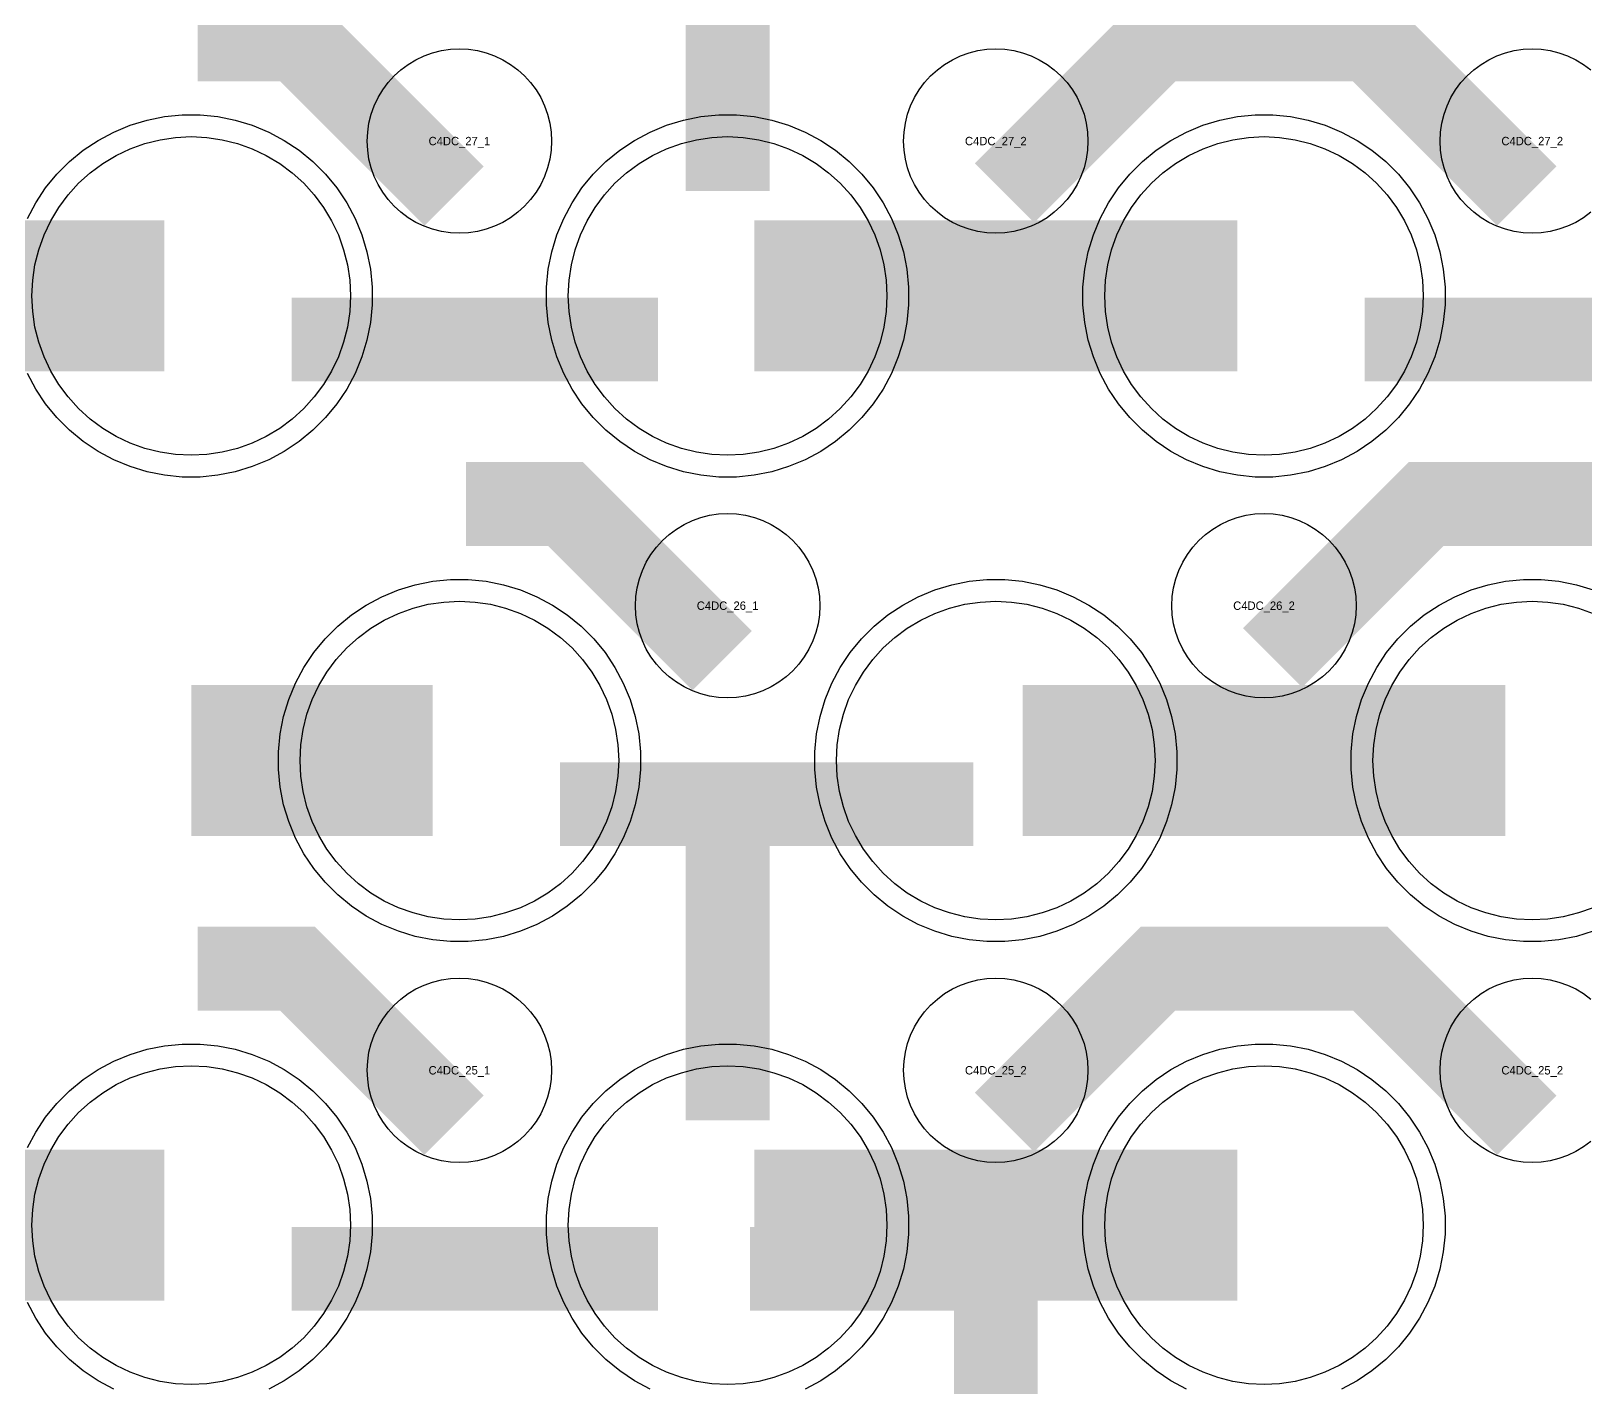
# Model space of a CAD drawing. Extents: x -11880 to 11880, y -14992 to 14992.
# Drawn here: x -11647.8 to -11184, y -11424 to -11019.4 of the extents above; entities that cross this region are included whole.
import ezdxf
from ezdxf.enums import TextEntityAlignment as Align

# ---------------------------------------------------------------- set-up
doc = ezdxf.new("R2010")
doc.units = 0
doc.header["$MEASUREMENT"] = 0
for name, color, linetype in [('GDS_775_DT_237', 138, 'CONTINUOUS'), ('RDL1_FS', 34, 'CONTINUOUS'), ('RDL_BS', 160, 'CONTINUOUS')]:
    doc.layers.add(name, color=color, linetype=linetype)

msp = doc.modelspace()

# ---------------------------------------------------------------- linework, layer by layer
at = {"layer": 'RDL1_FS'}
for points in [[(-11600, -11145.844), (-11604.657, -11145.615), (-11609.268, -11144.931), (-11613.791, -11143.799), (-11618.181, -11142.227), (-11622.395, -11140.235), (-11626.395, -11137.837), (-11630.14, -11135.059), (-11633.594, -11131.929), (-11636.724, -11128.475), (-11639.502, -11124.73), (-11641.9, -11120.73), (-11643.892, -11116.516), (-11645.464, -11112.126), (-11646.596, -11107.603), (-11647.28, -11102.992), (-11647.509, -11098.335), (-11647.28, -11093.678), (-11646.596, -11089.067), (-11645.464, -11084.544), (-11643.892, -11080.154), (-11641.9, -11075.94), (-11639.502, -11071.94), (-11636.724, -11068.195), (-11633.594, -11064.741), (-11630.14, -11061.611), (-11626.395, -11058.833), (-11622.395, -11056.435), (-11618.181, -11054.443), (-11613.791, -11052.871), (-11609.268, -11051.739), (-11604.657, -11051.055), (-11600, -11050.826), (-11595.343, -11051.055), (-11590.732, -11051.739), (-11586.209, -11052.871), (-11581.819, -11054.443), (-11577.605, -11056.435), (-11573.605, -11058.833), (-11569.86, -11061.611), (-11566.406, -11064.741), (-11563.276, -11068.195), (-11560.498, -11071.94), (-11558.1, -11075.94), (-11556.108, -11080.154), (-11554.536, -11084.544), (-11553.404, -11089.067), (-11552.72, -11093.678), (-11552.491, -11098.335), (-11552.72, -11102.992), (-11553.404, -11107.603), (-11554.536, -11112.126), (-11556.108, -11116.516), (-11558.1, -11120.73), (-11560.498, -11124.73), (-11563.276, -11128.475), (-11566.406, -11131.929), (-11569.86, -11135.059), (-11573.605, -11137.837), (-11577.605, -11140.235), (-11581.819, -11142.227), (-11586.209, -11143.799), (-11590.732, -11144.931), (-11595.343, -11145.615)], [(-11440, -11145.844), (-11444.657, -11145.615), (-11449.268, -11144.931), (-11453.791, -11143.799), (-11458.181, -11142.227), (-11462.395, -11140.235), (-11466.395, -11137.837), (-11470.14, -11135.059), (-11473.594, -11131.929), (-11476.724, -11128.475), (-11479.502, -11124.73), (-11481.9, -11120.73), (-11483.892, -11116.516), (-11485.464, -11112.126), (-11486.596, -11107.603), (-11487.28, -11102.992), (-11487.509, -11098.335), (-11487.28, -11093.678), (-11486.596, -11089.067), (-11485.464, -11084.544), (-11483.892, -11080.154), (-11481.9, -11075.94), (-11479.502, -11071.94), (-11476.724, -11068.195), (-11473.594, -11064.741), (-11470.14, -11061.611), (-11466.395, -11058.833), (-11462.395, -11056.435), (-11458.181, -11054.443), (-11453.791, -11052.871), (-11449.268, -11051.739), (-11444.657, -11051.055), (-11440, -11050.826), (-11435.343, -11051.055), (-11430.732, -11051.739), (-11426.209, -11052.871), (-11421.819, -11054.443), (-11417.605, -11056.435), (-11413.605, -11058.833), (-11409.86, -11061.611), (-11406.406, -11064.741), (-11403.276, -11068.195), (-11400.498, -11071.94), (-11398.1, -11075.94), (-11396.108, -11080.154), (-11394.536, -11084.544), (-11393.404, -11089.067), (-11392.72, -11093.678), (-11392.491, -11098.335), (-11392.72, -11102.992), (-11393.404, -11107.603), (-11394.536, -11112.126), (-11396.108, -11116.516), (-11398.1, -11120.73), (-11400.498, -11124.73), (-11403.276, -11128.475), (-11406.406, -11131.929), (-11409.86, -11135.059), (-11413.605, -11137.837), (-11417.605, -11140.235), (-11421.819, -11142.227), (-11426.209, -11143.799), (-11430.732, -11144.931), (-11435.343, -11145.615)], [(-11280, -11145.844), (-11284.657, -11145.615), (-11289.268, -11144.931), (-11293.791, -11143.799), (-11298.181, -11142.227), (-11302.395, -11140.235), (-11306.395, -11137.837), (-11310.14, -11135.059), (-11313.594, -11131.929), (-11316.724, -11128.475), (-11319.502, -11124.73), (-11321.9, -11120.73), (-11323.892, -11116.516), (-11325.464, -11112.126), (-11326.596, -11107.603), (-11327.28, -11102.992), (-11327.509, -11098.335), (-11327.28, -11093.678), (-11326.596, -11089.067), (-11325.464, -11084.544), (-11323.892, -11080.154), (-11321.9, -11075.94), (-11319.502, -11071.94), (-11316.724, -11068.195), (-11313.594, -11064.741), (-11310.14, -11061.611), (-11306.395, -11058.833), (-11302.395, -11056.435), (-11298.181, -11054.443), (-11293.791, -11052.871), (-11289.268, -11051.739), (-11284.657, -11051.055), (-11280, -11050.826), (-11275.343, -11051.055), (-11270.732, -11051.739), (-11266.209, -11052.871), (-11261.819, -11054.443), (-11257.605, -11056.435), (-11253.605, -11058.833), (-11249.86, -11061.611), (-11246.406, -11064.741), (-11243.276, -11068.195), (-11240.498, -11071.94), (-11238.1, -11075.94), (-11236.108, -11080.154), (-11234.536, -11084.544), (-11233.404, -11089.067), (-11232.72, -11093.678), (-11232.491, -11098.335), (-11232.72, -11102.992), (-11233.404, -11107.603), (-11234.536, -11112.126), (-11236.108, -11116.516), (-11238.1, -11120.73), (-11240.498, -11124.73), (-11243.276, -11128.475), (-11246.406, -11131.929), (-11249.86, -11135.059), (-11253.605, -11137.837), (-11257.605, -11140.235), (-11261.819, -11142.227), (-11266.209, -11143.799), (-11270.732, -11144.931), (-11275.343, -11145.615)], [(-11520, -11284.409), (-11524.657, -11284.18), (-11529.268, -11283.496), (-11533.791, -11282.364), (-11538.181, -11280.792), (-11542.395, -11278.8), (-11546.395, -11276.402), (-11550.14, -11273.624), (-11553.594, -11270.494), (-11556.724, -11267.04), (-11559.502, -11263.295), (-11561.9, -11259.295), (-11563.892, -11255.081), (-11565.464, -11250.691), (-11566.596, -11246.168), (-11567.28, -11241.557), (-11567.509, -11236.9), (-11567.28, -11232.243), (-11566.596, -11227.632), (-11565.464, -11223.109), (-11563.892, -11218.719), (-11561.9, -11214.505), (-11559.502, -11210.505), (-11556.724, -11206.76), (-11553.594, -11203.306), (-11550.14, -11200.176), (-11546.395, -11197.398), (-11542.395, -11195), (-11538.181, -11193.008), (-11533.791, -11191.436), (-11529.268, -11190.304), (-11524.657, -11189.62), (-11520, -11189.391), (-11515.343, -11189.62), (-11510.732, -11190.304), (-11506.209, -11191.436), (-11501.819, -11193.008), (-11497.605, -11195), (-11493.605, -11197.398), (-11489.86, -11200.176), (-11486.406, -11203.306), (-11483.276, -11206.76), (-11480.498, -11210.505), (-11478.1, -11214.505), (-11476.108, -11218.719), (-11474.536, -11223.109), (-11473.404, -11227.632), (-11472.72, -11232.243), (-11472.491, -11236.9), (-11472.72, -11241.557), (-11473.404, -11246.168), (-11474.536, -11250.691), (-11476.108, -11255.081), (-11478.1, -11259.295), (-11480.498, -11263.295), (-11483.276, -11267.04), (-11486.406, -11270.494), (-11489.86, -11273.624), (-11493.605, -11276.402), (-11497.605, -11278.8), (-11501.819, -11280.792), (-11506.209, -11282.364), (-11510.732, -11283.496), (-11515.343, -11284.18)], [(-11360, -11284.409), (-11364.657, -11284.18), (-11369.268, -11283.496), (-11373.791, -11282.364), (-11378.181, -11280.792), (-11382.395, -11278.8), (-11386.395, -11276.402), (-11390.14, -11273.624), (-11393.594, -11270.494), (-11396.724, -11267.04), (-11399.502, -11263.295), (-11401.9, -11259.295), (-11403.892, -11255.081), (-11405.464, -11250.691), (-11406.596, -11246.168), (-11407.28, -11241.557), (-11407.509, -11236.9), (-11407.28, -11232.243), (-11406.596, -11227.632), (-11405.464, -11223.109), (-11403.892, -11218.719), (-11401.9, -11214.505), (-11399.502, -11210.505), (-11396.724, -11206.76), (-11393.594, -11203.306), (-11390.14, -11200.176), (-11386.395, -11197.398), (-11382.395, -11195), (-11378.181, -11193.008), (-11373.791, -11191.436), (-11369.268, -11190.304), (-11364.657, -11189.62), (-11360, -11189.391), (-11355.343, -11189.62), (-11350.732, -11190.304), (-11346.209, -11191.436), (-11341.819, -11193.008), (-11337.605, -11195), (-11333.605, -11197.398), (-11329.86, -11200.176), (-11326.406, -11203.306), (-11323.276, -11206.76), (-11320.498, -11210.505), (-11318.1, -11214.505), (-11316.108, -11218.719), (-11314.536, -11223.109), (-11313.404, -11227.632), (-11312.72, -11232.243), (-11312.491, -11236.9), (-11312.72, -11241.557), (-11313.404, -11246.168), (-11314.536, -11250.691), (-11316.108, -11255.081), (-11318.1, -11259.295), (-11320.498, -11263.295), (-11323.276, -11267.04), (-11326.406, -11270.494), (-11329.86, -11273.624), (-11333.605, -11276.402), (-11337.605, -11278.8), (-11341.819, -11280.792), (-11346.209, -11282.364), (-11350.732, -11283.496), (-11355.343, -11284.18)], [(-11600, -11422.969), (-11604.657, -11422.74), (-11609.268, -11422.056), (-11613.791, -11420.924), (-11618.181, -11419.352), (-11622.395, -11417.36), (-11626.395, -11414.962), (-11630.14, -11412.184), (-11633.594, -11409.054), (-11636.724, -11405.6), (-11639.502, -11401.855), (-11641.9, -11397.855), (-11643.892, -11393.641), (-11645.464, -11389.251), (-11646.596, -11384.728), (-11647.28, -11380.117), (-11647.509, -11375.46), (-11647.28, -11370.803), (-11646.596, -11366.192), (-11645.464, -11361.669), (-11643.892, -11357.279), (-11641.9, -11353.065), (-11639.502, -11349.065), (-11636.724, -11345.32), (-11633.594, -11341.866), (-11630.14, -11338.736), (-11626.395, -11335.958), (-11622.395, -11333.56), (-11618.181, -11331.568), (-11613.791, -11329.996), (-11609.268, -11328.864), (-11604.657, -11328.18), (-11600, -11327.951), (-11595.343, -11328.18), (-11590.732, -11328.864), (-11586.209, -11329.996), (-11581.819, -11331.568), (-11577.605, -11333.56), (-11573.605, -11335.958), (-11569.86, -11338.736), (-11566.406, -11341.866), (-11563.276, -11345.32), (-11560.498, -11349.065), (-11558.1, -11353.065), (-11556.108, -11357.279), (-11554.536, -11361.669), (-11553.404, -11366.192), (-11552.72, -11370.803), (-11552.491, -11375.46), (-11552.72, -11380.117), (-11553.404, -11384.728), (-11554.536, -11389.251), (-11556.108, -11393.641), (-11558.1, -11397.855), (-11560.498, -11401.855), (-11563.276, -11405.6), (-11566.406, -11409.054), (-11569.86, -11412.184), (-11573.605, -11414.962), (-11577.605, -11417.36), (-11581.819, -11419.352), (-11586.209, -11420.924), (-11590.732, -11422.056), (-11595.343, -11422.74)], [(-11440, -11422.969), (-11444.657, -11422.74), (-11449.268, -11422.056), (-11453.791, -11420.924), (-11458.181, -11419.352), (-11462.395, -11417.36), (-11466.395, -11414.962), (-11470.14, -11412.184), (-11473.594, -11409.054), (-11476.724, -11405.6), (-11479.502, -11401.855), (-11481.9, -11397.855), (-11483.892, -11393.641), (-11485.464, -11389.251), (-11486.596, -11384.728), (-11487.28, -11380.117), (-11487.509, -11375.46), (-11487.28, -11370.803), (-11486.596, -11366.192), (-11485.464, -11361.669), (-11483.892, -11357.279), (-11481.9, -11353.065), (-11479.502, -11349.065), (-11476.724, -11345.32), (-11473.594, -11341.866), (-11470.14, -11338.736), (-11466.395, -11335.958), (-11462.395, -11333.56), (-11458.181, -11331.568), (-11453.791, -11329.996), (-11449.268, -11328.864), (-11444.657, -11328.18), (-11440, -11327.951), (-11435.343, -11328.18), (-11430.732, -11328.864), (-11426.209, -11329.996), (-11421.819, -11331.568), (-11417.605, -11333.56), (-11413.605, -11335.958), (-11409.86, -11338.736), (-11406.406, -11341.866), (-11403.276, -11345.32), (-11400.498, -11349.065), (-11398.1, -11353.065), (-11396.108, -11357.279), (-11394.536, -11361.669), (-11393.404, -11366.192), (-11392.72, -11370.803), (-11392.491, -11375.46), (-11392.72, -11380.117), (-11393.404, -11384.728), (-11394.536, -11389.251), (-11396.108, -11393.641), (-11398.1, -11397.855), (-11400.498, -11401.855), (-11403.276, -11405.6), (-11406.406, -11409.054), (-11409.86, -11412.184), (-11413.605, -11414.962), (-11417.605, -11417.36), (-11421.819, -11419.352), (-11426.209, -11420.924), (-11430.732, -11422.056), (-11435.343, -11422.74)], [(-11280, -11422.969), (-11284.657, -11422.74), (-11289.268, -11422.056), (-11293.791, -11420.924), (-11298.181, -11419.352), (-11302.395, -11417.36), (-11306.395, -11414.962), (-11310.14, -11412.184), (-11313.594, -11409.054), (-11316.724, -11405.6), (-11319.502, -11401.855), (-11321.9, -11397.855), (-11323.892, -11393.641), (-11325.464, -11389.251), (-11326.596, -11384.728), (-11327.28, -11380.117), (-11327.509, -11375.46), (-11327.28, -11370.803), (-11326.596, -11366.192), (-11325.464, -11361.669), (-11323.892, -11357.279), (-11321.9, -11353.065), (-11319.502, -11349.065), (-11316.724, -11345.32), (-11313.594, -11341.866), (-11310.14, -11338.736), (-11306.395, -11335.958), (-11302.395, -11333.56), (-11298.181, -11331.568), (-11293.791, -11329.996), (-11289.268, -11328.864), (-11284.657, -11328.18), (-11280, -11327.951), (-11275.343, -11328.18), (-11270.732, -11328.864), (-11266.209, -11329.996), (-11261.819, -11331.568), (-11257.605, -11333.56), (-11253.605, -11335.958), (-11249.86, -11338.736), (-11246.406, -11341.866), (-11243.276, -11345.32), (-11240.498, -11349.065), (-11238.1, -11353.065), (-11236.108, -11357.279), (-11234.536, -11361.669), (-11233.404, -11366.192), (-11232.72, -11370.803), (-11232.491, -11375.46), (-11232.72, -11380.117), (-11233.404, -11384.728), (-11234.536, -11389.251), (-11236.108, -11393.641), (-11238.1, -11397.855), (-11240.498, -11401.855), (-11243.276, -11405.6), (-11246.406, -11409.054), (-11249.86, -11412.184), (-11253.605, -11414.962), (-11257.605, -11417.36), (-11261.819, -11419.352), (-11266.209, -11420.924), (-11270.732, -11422.056), (-11275.343, -11422.74)]]:
    msp.add_lwpolyline(points, close=True, dxfattribs=at)
for points in [[(-11679.998, -11098.335, 45, 45, 0), (-11607.998, -11098.335, 45, 45, 0)], [(-11431.998, -11098.335, 45, 45, 0), (-11359.998, -11098.335, 45, 45, 0)], [(-11359.998, -11098.335, 45, 45, 0), (-11287.998, -11098.335, 45, 45, 0)], [(-11599.998, -11236.9, 45, 45, 0), (-11527.998, -11236.9, 45, 45, 0)], [(-11351.998, -11236.9, 45, 45, 0), (-11279.998, -11236.9, 45, 45, 0)], [(-11279.998, -11236.9, 45, 45, 0), (-11207.998, -11236.9, 45, 45, 0)], [(-11679.998, -11375.46, 45, 45, 0), (-11607.998, -11375.46, 45, 45, 0)], [(-11431.998, -11375.46, 45, 45, 0), (-11359.998, -11375.46, 45, 45, 0)], [(-11359.998, -11375.46, 45, 45, 0), (-11287.998, -11375.46, 45, 45, 0)]]:
    msp.add_lwpolyline(points, format="xyseb", dxfattribs=at)
msp.add_lwpolyline([(-11181.819, -11280.792), (-11186.209, -11282.364), (-11190.732, -11283.496), (-11195.343, -11284.18), (-11200, -11284.409), (-11204.657, -11284.18), (-11209.268, -11283.496), (-11213.791, -11282.364), (-11218.181, -11280.792), (-11222.395, -11278.8), (-11226.395, -11276.402), (-11230.14, -11273.624), (-11233.594, -11270.494), (-11236.724, -11267.04), (-11239.502, -11263.295), (-11241.9, -11259.295), (-11243.892, -11255.081), (-11245.464, -11250.691), (-11246.596, -11246.168), (-11247.28, -11241.557), (-11247.509, -11236.9), (-11247.28, -11232.243), (-11246.596, -11227.632), (-11245.464, -11223.109), (-11243.892, -11218.719), (-11241.9, -11214.505), (-11239.502, -11210.505), (-11236.724, -11206.76), (-11233.594, -11203.306), (-11230.14, -11200.176), (-11226.395, -11197.398), (-11222.395, -11195), (-11218.181, -11193.008), (-11213.791, -11191.436), (-11209.268, -11190.304), (-11204.657, -11189.62), (-11200, -11189.391), (-11195.343, -11189.62), (-11190.732, -11190.304), (-11186.209, -11191.436), (-11181.819, -11193.008)], dxfattribs=at)
at = {"layer": 'RDL_BS'}
for points in [[(-11440, -11067.065, 25, 25, 0), (-11440, -10960.288, 25, 25, 0)], [(-11440, -11067.065, 25, 25, 0), (-11440, -10960.288, 25, 25, 0)], [(-11521.599, -11068.548, 25, 25, 0), (-11568.313, -11021.834, 25, 25, 0), (-11598.071, -11021.834, 25, 25, 0)], [(-11357.438, -11067.649, 25, 25, 0), (-11311.623, -11021.834, 25, 25, 0), (-11278.07, -11021.834, 25, 25, 0)], [(-11201.599, -11068.548, 25, 25, 0), (-11248.313, -11021.834, 25, 25, 0), (-11278.071, -11021.834, 25, 25, 0)], [(-11569.984, -11111.348, 25, 25, 0), (-11460.719, -11111.348, 25, 25, 0)], [(-11249.984, -11111.348, 25, 25, 0), (-11140.719, -11111.348, 25, 25, 0)], [(-11441.599, -11207.113, 25, 25, 0), (-11488.313, -11160.399, 25, 25, 0), (-11518.071, -11160.399, 25, 25, 0)], [(-11277.438, -11206.214, 25, 25, 0), (-11231.623, -11160.399, 25, 25, 0), (-11198.07, -11160.399, 25, 25, 0)], [(-11121.599, -11207.113, 25, 25, 0), (-11168.313, -11160.399, 25, 25, 0), (-11198.071, -11160.399, 25, 25, 0)], [(-11440, -11344.19, 25, 25, 0), (-11440, -11237.413, 25, 25, 0)], [(-11440, -11344.19, 25, 25, 0), (-11440, -11237.413, 25, 25, 0)], [(-11489.984, -11249.913, 25, 25, 0), (-11380.719, -11249.913, 25, 25, 0)], [(-11452.5, -11249.913, 25, 25, 0), (-11387.833, -11249.913, 25, 25, 0)], [(-11452.5, -11249.913, 25, 25, 0), (-11366.667, -11249.913, 25, 25, 0)], [(-11521.599, -11345.673, 25, 25, 0), (-11568.313, -11298.959, 25, 25, 0), (-11598.071, -11298.959, 25, 25, 0)], [(-11357.438, -11344.774, 25, 25, 0), (-11311.623, -11298.959, 25, 25, 0), (-11278.07, -11298.959, 25, 25, 0)], [(-11201.599, -11345.673, 25, 25, 0), (-11248.313, -11298.959, 25, 25, 0), (-11278.071, -11298.959, 25, 25, 0)], [(-11360, -11482.755, 25, 25, 0), (-11360, -11375.978, 25, 25, 0)], [(-11360, -11482.755, 25, 25, 0), (-11360, -11375.978, 25, 25, 0)], [(-11569.984, -11388.473, 25, 25, 0), (-11460.719, -11388.473, 25, 25, 0)], [(-11347.5, -11388.478, 25, 25, 0), (-11433.333, -11388.478, 25, 25, 0)], [(-11347.5, -11388.478, 25, 25, 0), (-11412.167, -11388.478, 25, 25, 0)]]:
    msp.add_lwpolyline(points, format="xyseb", dxfattribs=at)
for points in [[(-11520, -11079.641), (-11522.693, -11079.509), (-11525.365, -11079.113), (-11527.984, -11078.456), (-11530.519, -11077.549), (-11532.956, -11076.397), (-11535.28, -11075.004), (-11537.443, -11073.401), (-11539.442, -11071.589), (-11541.254, -11069.59), (-11542.857, -11067.427), (-11544.25, -11065.103), (-11545.402, -11062.666), (-11546.309, -11060.131), (-11546.966, -11057.512), (-11547.362, -11054.84), (-11547.494, -11052.147), (-11547.362, -11049.454), (-11546.966, -11046.782), (-11546.309, -11044.163), (-11545.402, -11041.628), (-11544.25, -11039.191), (-11542.857, -11036.867), (-11541.254, -11034.704), (-11539.442, -11032.705), (-11537.443, -11030.893), (-11535.28, -11029.29), (-11532.956, -11027.897), (-11530.519, -11026.745), (-11527.984, -11025.838), (-11525.365, -11025.181), (-11522.693, -11024.785), (-11520, -11024.653), (-11517.307, -11024.785), (-11514.635, -11025.181), (-11512.016, -11025.838), (-11509.481, -11026.745), (-11507.044, -11027.897), (-11504.72, -11029.29), (-11502.557, -11030.893), (-11500.558, -11032.705), (-11498.746, -11034.704), (-11497.143, -11036.867), (-11495.75, -11039.191), (-11494.598, -11041.628), (-11493.691, -11044.163), (-11493.034, -11046.782), (-11492.638, -11049.454), (-11492.506, -11052.147), (-11492.638, -11054.84), (-11493.034, -11057.512), (-11493.691, -11060.131), (-11494.598, -11062.666), (-11495.75, -11065.103), (-11497.143, -11067.427), (-11498.746, -11069.59), (-11500.558, -11071.589), (-11502.557, -11073.401), (-11504.72, -11075.004), (-11507.044, -11076.397), (-11509.481, -11077.549), (-11512.016, -11078.456), (-11514.635, -11079.113), (-11517.307, -11079.509)], [(-11360, -11079.641), (-11362.693, -11079.509), (-11365.365, -11079.113), (-11367.984, -11078.456), (-11370.519, -11077.549), (-11372.956, -11076.397), (-11375.28, -11075.004), (-11377.443, -11073.401), (-11379.442, -11071.589), (-11381.254, -11069.59), (-11382.857, -11067.427), (-11384.25, -11065.103), (-11385.402, -11062.666), (-11386.309, -11060.131), (-11386.966, -11057.512), (-11387.362, -11054.84), (-11387.494, -11052.147), (-11387.362, -11049.454), (-11386.966, -11046.782), (-11386.309, -11044.163), (-11385.402, -11041.628), (-11384.25, -11039.191), (-11382.857, -11036.867), (-11381.254, -11034.704), (-11379.442, -11032.705), (-11377.443, -11030.893), (-11375.28, -11029.29), (-11372.956, -11027.897), (-11370.519, -11026.745), (-11367.984, -11025.838), (-11365.365, -11025.181), (-11362.693, -11024.785), (-11360, -11024.653), (-11357.307, -11024.785), (-11354.635, -11025.181), (-11352.016, -11025.838), (-11349.481, -11026.745), (-11347.044, -11027.897), (-11344.72, -11029.29), (-11342.557, -11030.893), (-11340.558, -11032.705), (-11338.746, -11034.704), (-11337.143, -11036.867), (-11335.75, -11039.191), (-11334.598, -11041.628), (-11333.691, -11044.163), (-11333.034, -11046.782), (-11332.638, -11049.454), (-11332.506, -11052.147), (-11332.638, -11054.84), (-11333.034, -11057.512), (-11333.691, -11060.131), (-11334.598, -11062.666), (-11335.75, -11065.103), (-11337.143, -11067.427), (-11338.746, -11069.59), (-11340.558, -11071.589), (-11342.557, -11073.401), (-11344.72, -11075.004), (-11347.044, -11076.397), (-11349.481, -11077.549), (-11352.016, -11078.456), (-11354.635, -11079.113), (-11357.307, -11079.509)], [(-11442.644, -11152.335), (-11447.938, -11151.818), (-11453.165, -11150.772), (-11458.205, -11149.241), (-11463.115, -11147.21), (-11467.777, -11144.718), (-11472.191, -11141.771), (-11476.292, -11138.409), (-11480.074, -11134.627), (-11483.436, -11130.526), (-11486.383, -11126.112), (-11488.875, -11121.45), (-11490.906, -11116.54), (-11492.437, -11111.5), (-11493.483, -11106.273), (-11494, -11100.979), (-11494, -11095.691), (-11493.483, -11090.397), (-11492.437, -11085.17), (-11490.906, -11080.13), (-11488.875, -11075.22), (-11486.383, -11070.558), (-11483.436, -11066.144), (-11480.074, -11062.043), (-11476.292, -11058.261), (-11472.191, -11054.899), (-11467.777, -11051.952), (-11463.115, -11049.46), (-11458.205, -11047.429), (-11453.165, -11045.898), (-11447.938, -11044.852), (-11442.644, -11044.335), (-11437.356, -11044.335), (-11432.062, -11044.852), (-11426.835, -11045.898), (-11421.795, -11047.429), (-11416.885, -11049.46), (-11412.223, -11051.952), (-11407.809, -11054.899), (-11403.708, -11058.261), (-11399.926, -11062.043), (-11396.564, -11066.144), (-11393.617, -11070.558), (-11391.125, -11075.22), (-11389.094, -11080.13), (-11387.563, -11085.17), (-11386.517, -11090.397), (-11386, -11095.691), (-11386, -11100.979), (-11386.517, -11106.273), (-11387.563, -11111.5), (-11389.094, -11116.54), (-11391.125, -11121.45), (-11393.617, -11126.112), (-11396.564, -11130.526), (-11399.926, -11134.627), (-11403.708, -11138.409), (-11407.809, -11141.771), (-11412.223, -11144.718), (-11416.885, -11147.21), (-11421.795, -11149.241), (-11426.835, -11150.772), (-11432.062, -11151.818), (-11437.356, -11152.335)], [(-11282.644, -11152.335), (-11287.938, -11151.818), (-11293.165, -11150.772), (-11298.205, -11149.241), (-11303.115, -11147.21), (-11307.777, -11144.718), (-11312.191, -11141.771), (-11316.292, -11138.409), (-11320.074, -11134.627), (-11323.436, -11130.526), (-11326.383, -11126.112), (-11328.875, -11121.45), (-11330.906, -11116.54), (-11332.437, -11111.5), (-11333.483, -11106.273), (-11334, -11100.979), (-11334, -11095.691), (-11333.483, -11090.397), (-11332.437, -11085.17), (-11330.906, -11080.13), (-11328.875, -11075.22), (-11326.383, -11070.558), (-11323.436, -11066.144), (-11320.074, -11062.043), (-11316.292, -11058.261), (-11312.191, -11054.899), (-11307.777, -11051.952), (-11303.115, -11049.46), (-11298.205, -11047.429), (-11293.165, -11045.898), (-11287.938, -11044.852), (-11282.644, -11044.335), (-11277.356, -11044.335), (-11272.062, -11044.852), (-11266.835, -11045.898), (-11261.795, -11047.429), (-11256.885, -11049.46), (-11252.223, -11051.952), (-11247.809, -11054.899), (-11243.708, -11058.261), (-11239.926, -11062.043), (-11236.564, -11066.144), (-11233.617, -11070.558), (-11231.125, -11075.22), (-11229.094, -11080.13), (-11227.563, -11085.17), (-11226.517, -11090.397), (-11226, -11095.691), (-11226, -11100.979), (-11226.517, -11106.273), (-11227.563, -11111.5), (-11229.094, -11116.54), (-11231.125, -11121.45), (-11233.617, -11126.112), (-11236.564, -11130.526), (-11239.926, -11134.627), (-11243.708, -11138.409), (-11247.809, -11141.771), (-11252.223, -11144.718), (-11256.885, -11147.21), (-11261.795, -11149.241), (-11266.835, -11150.772), (-11272.062, -11151.818), (-11277.356, -11152.335)], [(-11440, -11218.206), (-11442.693, -11218.074), (-11445.365, -11217.678), (-11447.984, -11217.021), (-11450.519, -11216.114), (-11452.956, -11214.962), (-11455.28, -11213.569), (-11457.443, -11211.966), (-11459.442, -11210.154), (-11461.254, -11208.155), (-11462.857, -11205.992), (-11464.25, -11203.668), (-11465.402, -11201.231), (-11466.309, -11198.696), (-11466.966, -11196.077), (-11467.362, -11193.405), (-11467.494, -11190.712), (-11467.362, -11188.019), (-11466.966, -11185.347), (-11466.309, -11182.728), (-11465.402, -11180.193), (-11464.25, -11177.756), (-11462.857, -11175.432), (-11461.254, -11173.269), (-11459.442, -11171.27), (-11457.443, -11169.458), (-11455.28, -11167.855), (-11452.956, -11166.462), (-11450.519, -11165.31), (-11447.984, -11164.403), (-11445.365, -11163.746), (-11442.693, -11163.35), (-11440, -11163.218), (-11437.307, -11163.35), (-11434.635, -11163.746), (-11432.016, -11164.403), (-11429.481, -11165.31), (-11427.044, -11166.462), (-11424.72, -11167.855), (-11422.557, -11169.458), (-11420.558, -11171.27), (-11418.746, -11173.269), (-11417.143, -11175.432), (-11415.75, -11177.756), (-11414.598, -11180.193), (-11413.691, -11182.728), (-11413.034, -11185.347), (-11412.638, -11188.019), (-11412.506, -11190.712), (-11412.638, -11193.405), (-11413.034, -11196.077), (-11413.691, -11198.696), (-11414.598, -11201.231), (-11415.75, -11203.668), (-11417.143, -11205.992), (-11418.746, -11208.155), (-11420.558, -11210.154), (-11422.557, -11211.966), (-11424.72, -11213.569), (-11427.044, -11214.962), (-11429.481, -11216.114), (-11432.016, -11217.021), (-11434.635, -11217.678), (-11437.307, -11218.074)], [(-11280, -11218.206), (-11282.693, -11218.074), (-11285.365, -11217.678), (-11287.984, -11217.021), (-11290.519, -11216.114), (-11292.956, -11214.962), (-11295.28, -11213.569), (-11297.443, -11211.966), (-11299.442, -11210.154), (-11301.254, -11208.155), (-11302.857, -11205.992), (-11304.25, -11203.668), (-11305.402, -11201.231), (-11306.309, -11198.696), (-11306.966, -11196.077), (-11307.362, -11193.405), (-11307.494, -11190.712), (-11307.362, -11188.019), (-11306.966, -11185.347), (-11306.309, -11182.728), (-11305.402, -11180.193), (-11304.25, -11177.756), (-11302.857, -11175.432), (-11301.254, -11173.269), (-11299.442, -11171.27), (-11297.443, -11169.458), (-11295.28, -11167.855), (-11292.956, -11166.462), (-11290.519, -11165.31), (-11287.984, -11164.403), (-11285.365, -11163.746), (-11282.693, -11163.35), (-11280, -11163.218), (-11277.307, -11163.35), (-11274.635, -11163.746), (-11272.016, -11164.403), (-11269.481, -11165.31), (-11267.044, -11166.462), (-11264.72, -11167.855), (-11262.557, -11169.458), (-11260.558, -11171.27), (-11258.746, -11173.269), (-11257.143, -11175.432), (-11255.75, -11177.756), (-11254.598, -11180.193), (-11253.691, -11182.728), (-11253.034, -11185.347), (-11252.638, -11188.019), (-11252.506, -11190.712), (-11252.638, -11193.405), (-11253.034, -11196.077), (-11253.691, -11198.696), (-11254.598, -11201.231), (-11255.75, -11203.668), (-11257.143, -11205.992), (-11258.746, -11208.155), (-11260.558, -11210.154), (-11262.557, -11211.966), (-11264.72, -11213.569), (-11267.044, -11214.962), (-11269.481, -11216.114), (-11272.016, -11217.021), (-11274.635, -11217.678), (-11277.307, -11218.074)], [(-11522.644, -11290.9), (-11527.938, -11290.383), (-11533.165, -11289.337), (-11538.205, -11287.806), (-11543.115, -11285.775), (-11547.777, -11283.283), (-11552.191, -11280.336), (-11556.292, -11276.974), (-11560.074, -11273.192), (-11563.436, -11269.091), (-11566.383, -11264.677), (-11568.875, -11260.015), (-11570.906, -11255.105), (-11572.437, -11250.065), (-11573.483, -11244.838), (-11574, -11239.544), (-11574, -11234.256), (-11573.483, -11228.962), (-11572.437, -11223.735), (-11570.906, -11218.695), (-11568.875, -11213.785), (-11566.383, -11209.123), (-11563.436, -11204.709), (-11560.074, -11200.608), (-11556.292, -11196.826), (-11552.191, -11193.464), (-11547.777, -11190.517), (-11543.115, -11188.025), (-11538.205, -11185.994), (-11533.165, -11184.463), (-11527.938, -11183.417), (-11522.644, -11182.9), (-11517.356, -11182.9), (-11512.062, -11183.417), (-11506.835, -11184.463), (-11501.795, -11185.994), (-11496.885, -11188.025), (-11492.223, -11190.517), (-11487.809, -11193.464), (-11483.708, -11196.826), (-11479.926, -11200.608), (-11476.564, -11204.709), (-11473.617, -11209.123), (-11471.125, -11213.785), (-11469.094, -11218.695), (-11467.563, -11223.735), (-11466.517, -11228.962), (-11466, -11234.256), (-11466, -11239.544), (-11466.517, -11244.838), (-11467.563, -11250.065), (-11469.094, -11255.105), (-11471.125, -11260.015), (-11473.617, -11264.677), (-11476.564, -11269.091), (-11479.926, -11273.192), (-11483.708, -11276.974), (-11487.809, -11280.336), (-11492.223, -11283.283), (-11496.885, -11285.775), (-11501.795, -11287.806), (-11506.835, -11289.337), (-11512.062, -11290.383), (-11517.356, -11290.9)], [(-11362.644, -11290.9), (-11367.938, -11290.383), (-11373.165, -11289.337), (-11378.205, -11287.806), (-11383.115, -11285.775), (-11387.777, -11283.283), (-11392.191, -11280.336), (-11396.292, -11276.974), (-11400.074, -11273.192), (-11403.436, -11269.091), (-11406.383, -11264.677), (-11408.875, -11260.015), (-11410.906, -11255.105), (-11412.437, -11250.065), (-11413.483, -11244.838), (-11414, -11239.544), (-11414, -11234.256), (-11413.483, -11228.962), (-11412.437, -11223.735), (-11410.906, -11218.695), (-11408.875, -11213.785), (-11406.383, -11209.123), (-11403.436, -11204.709), (-11400.074, -11200.608), (-11396.292, -11196.826), (-11392.191, -11193.464), (-11387.777, -11190.517), (-11383.115, -11188.025), (-11378.205, -11185.994), (-11373.165, -11184.463), (-11367.938, -11183.417), (-11362.644, -11182.9), (-11357.356, -11182.9), (-11352.062, -11183.417), (-11346.835, -11184.463), (-11341.795, -11185.994), (-11336.885, -11188.025), (-11332.223, -11190.517), (-11327.809, -11193.464), (-11323.708, -11196.826), (-11319.926, -11200.608), (-11316.564, -11204.709), (-11313.617, -11209.123), (-11311.125, -11213.785), (-11309.094, -11218.695), (-11307.563, -11223.735), (-11306.517, -11228.962), (-11306, -11234.256), (-11306, -11239.544), (-11306.517, -11244.838), (-11307.563, -11250.065), (-11309.094, -11255.105), (-11311.125, -11260.015), (-11313.617, -11264.677), (-11316.564, -11269.091), (-11319.926, -11273.192), (-11323.708, -11276.974), (-11327.809, -11280.336), (-11332.223, -11283.283), (-11336.885, -11285.775), (-11341.795, -11287.806), (-11346.835, -11289.337), (-11352.062, -11290.383), (-11357.356, -11290.9)], [(-11520, -11356.766), (-11522.693, -11356.634), (-11525.365, -11356.238), (-11527.984, -11355.581), (-11530.519, -11354.674), (-11532.956, -11353.522), (-11535.28, -11352.129), (-11537.443, -11350.526), (-11539.442, -11348.714), (-11541.254, -11346.715), (-11542.857, -11344.552), (-11544.25, -11342.228), (-11545.402, -11339.791), (-11546.309, -11337.256), (-11546.966, -11334.637), (-11547.362, -11331.965), (-11547.494, -11329.272), (-11547.362, -11326.579), (-11546.966, -11323.907), (-11546.309, -11321.288), (-11545.402, -11318.753), (-11544.25, -11316.316), (-11542.857, -11313.992), (-11541.254, -11311.829), (-11539.442, -11309.83), (-11537.443, -11308.018), (-11535.28, -11306.415), (-11532.956, -11305.022), (-11530.519, -11303.87), (-11527.984, -11302.963), (-11525.365, -11302.306), (-11522.693, -11301.91), (-11520, -11301.778), (-11517.307, -11301.91), (-11514.635, -11302.306), (-11512.016, -11302.963), (-11509.481, -11303.87), (-11507.044, -11305.022), (-11504.72, -11306.415), (-11502.557, -11308.018), (-11500.558, -11309.83), (-11498.746, -11311.829), (-11497.143, -11313.992), (-11495.75, -11316.316), (-11494.598, -11318.753), (-11493.691, -11321.288), (-11493.034, -11323.907), (-11492.638, -11326.579), (-11492.506, -11329.272), (-11492.638, -11331.965), (-11493.034, -11334.637), (-11493.691, -11337.256), (-11494.598, -11339.791), (-11495.75, -11342.228), (-11497.143, -11344.552), (-11498.746, -11346.715), (-11500.558, -11348.714), (-11502.557, -11350.526), (-11504.72, -11352.129), (-11507.044, -11353.522), (-11509.481, -11354.674), (-11512.016, -11355.581), (-11514.635, -11356.238), (-11517.307, -11356.634)], [(-11360, -11356.766), (-11362.693, -11356.634), (-11365.365, -11356.238), (-11367.984, -11355.581), (-11370.519, -11354.674), (-11372.956, -11353.522), (-11375.28, -11352.129), (-11377.443, -11350.526), (-11379.442, -11348.714), (-11381.254, -11346.715), (-11382.857, -11344.552), (-11384.25, -11342.228), (-11385.402, -11339.791), (-11386.309, -11337.256), (-11386.966, -11334.637), (-11387.362, -11331.965), (-11387.494, -11329.272), (-11387.362, -11326.579), (-11386.966, -11323.907), (-11386.309, -11321.288), (-11385.402, -11318.753), (-11384.25, -11316.316), (-11382.857, -11313.992), (-11381.254, -11311.829), (-11379.442, -11309.83), (-11377.443, -11308.018), (-11375.28, -11306.415), (-11372.956, -11305.022), (-11370.519, -11303.87), (-11367.984, -11302.963), (-11365.365, -11302.306), (-11362.693, -11301.91), (-11360, -11301.778), (-11357.307, -11301.91), (-11354.635, -11302.306), (-11352.016, -11302.963), (-11349.481, -11303.87), (-11347.044, -11305.022), (-11344.72, -11306.415), (-11342.557, -11308.018), (-11340.558, -11309.83), (-11338.746, -11311.829), (-11337.143, -11313.992), (-11335.75, -11316.316), (-11334.598, -11318.753), (-11333.691, -11321.288), (-11333.034, -11323.907), (-11332.638, -11326.579), (-11332.506, -11329.272), (-11332.638, -11331.965), (-11333.034, -11334.637), (-11333.691, -11337.256), (-11334.598, -11339.791), (-11335.75, -11342.228), (-11337.143, -11344.552), (-11338.746, -11346.715), (-11340.558, -11348.714), (-11342.557, -11350.526), (-11344.72, -11352.129), (-11347.044, -11353.522), (-11349.481, -11354.674), (-11352.016, -11355.581), (-11354.635, -11356.238), (-11357.307, -11356.634)]]:
    msp.add_lwpolyline(points, close=True, dxfattribs=at)
for points in [[(-11182.557, -11073.401), (-11184.72, -11075.004), (-11187.044, -11076.397), (-11189.481, -11077.549), (-11192.016, -11078.456), (-11194.635, -11079.113), (-11197.307, -11079.509), (-11200, -11079.641), (-11202.693, -11079.509), (-11205.365, -11079.113), (-11207.984, -11078.456), (-11210.519, -11077.549), (-11212.956, -11076.397), (-11215.28, -11075.004), (-11217.443, -11073.401), (-11219.442, -11071.589), (-11221.254, -11069.59), (-11222.857, -11067.427), (-11224.25, -11065.103), (-11225.402, -11062.666), (-11226.309, -11060.131), (-11226.966, -11057.512), (-11227.362, -11054.84), (-11227.494, -11052.147), (-11227.362, -11049.454), (-11226.966, -11046.782), (-11226.309, -11044.163), (-11225.402, -11041.628), (-11224.25, -11039.191), (-11222.857, -11036.867), (-11221.254, -11034.704), (-11219.442, -11032.705), (-11217.443, -11030.893), (-11215.28, -11029.29), (-11212.956, -11027.897), (-11210.519, -11026.745), (-11207.984, -11025.838), (-11205.365, -11025.181), (-11202.693, -11024.785), (-11200, -11024.653), (-11197.307, -11024.785), (-11194.635, -11025.181), (-11192.016, -11025.838), (-11189.481, -11026.745), (-11187.044, -11027.897), (-11184.72, -11029.29), (-11182.557, -11030.893)], [(-11648.875, -11075.22), (-11646.383, -11070.558), (-11643.436, -11066.144), (-11640.074, -11062.043), (-11636.292, -11058.261), (-11632.191, -11054.899), (-11627.777, -11051.952), (-11623.115, -11049.46), (-11618.205, -11047.429), (-11613.165, -11045.898), (-11607.938, -11044.852), (-11602.644, -11044.335), (-11597.356, -11044.335), (-11592.062, -11044.852), (-11586.835, -11045.898), (-11581.795, -11047.429), (-11576.885, -11049.46), (-11572.223, -11051.952), (-11567.809, -11054.899), (-11563.708, -11058.261), (-11559.926, -11062.043), (-11556.564, -11066.144), (-11553.617, -11070.558), (-11551.125, -11075.22), (-11549.094, -11080.13), (-11547.563, -11085.17), (-11546.517, -11090.397), (-11546, -11095.691), (-11546, -11100.979), (-11546.517, -11106.273), (-11547.563, -11111.5), (-11549.094, -11116.54), (-11551.125, -11121.45), (-11553.617, -11126.112), (-11556.564, -11130.526), (-11559.926, -11134.627), (-11563.708, -11138.409), (-11567.809, -11141.771), (-11572.223, -11144.718), (-11576.885, -11147.21), (-11581.795, -11149.241), (-11586.835, -11150.772), (-11592.062, -11151.818), (-11597.356, -11152.335), (-11602.644, -11152.335), (-11607.938, -11151.818), (-11613.165, -11150.772), (-11618.205, -11149.241), (-11623.115, -11147.21), (-11627.777, -11144.718), (-11632.191, -11141.771), (-11636.292, -11138.409), (-11640.074, -11134.627), (-11643.436, -11130.526), (-11646.383, -11126.112), (-11648.875, -11121.45)], [(-11181.795, -11287.806), (-11186.835, -11289.337), (-11192.062, -11290.383), (-11197.356, -11290.9), (-11202.644, -11290.9), (-11207.938, -11290.383), (-11213.165, -11289.337), (-11218.205, -11287.806), (-11223.115, -11285.775), (-11227.777, -11283.283), (-11232.191, -11280.336), (-11236.292, -11276.974), (-11240.074, -11273.192), (-11243.436, -11269.091), (-11246.383, -11264.677), (-11248.875, -11260.015), (-11250.906, -11255.105), (-11252.437, -11250.065), (-11253.483, -11244.838), (-11254, -11239.544), (-11254, -11234.256), (-11253.483, -11228.962), (-11252.437, -11223.735), (-11250.906, -11218.695), (-11248.875, -11213.785), (-11246.383, -11209.123), (-11243.436, -11204.709), (-11240.074, -11200.608), (-11236.292, -11196.826), (-11232.191, -11193.464), (-11227.777, -11190.517), (-11223.115, -11188.025), (-11218.205, -11185.994), (-11213.165, -11184.463), (-11207.938, -11183.417), (-11202.644, -11182.9), (-11197.356, -11182.9), (-11192.062, -11183.417), (-11186.835, -11184.463), (-11181.795, -11185.994)], [(-11182.557, -11350.526), (-11184.72, -11352.129), (-11187.044, -11353.522), (-11189.481, -11354.674), (-11192.016, -11355.581), (-11194.635, -11356.238), (-11197.307, -11356.634), (-11200, -11356.766), (-11202.693, -11356.634), (-11205.365, -11356.238), (-11207.984, -11355.581), (-11210.519, -11354.674), (-11212.956, -11353.522), (-11215.28, -11352.129), (-11217.443, -11350.526), (-11219.442, -11348.714), (-11221.254, -11346.715), (-11222.857, -11344.552), (-11224.25, -11342.228), (-11225.402, -11339.791), (-11226.309, -11337.256), (-11226.966, -11334.637), (-11227.362, -11331.965), (-11227.494, -11329.272), (-11227.362, -11326.579), (-11226.966, -11323.907), (-11226.309, -11321.288), (-11225.402, -11318.753), (-11224.25, -11316.316), (-11222.857, -11313.992), (-11221.254, -11311.829), (-11219.442, -11309.83), (-11217.443, -11308.018), (-11215.28, -11306.415), (-11212.956, -11305.022), (-11210.519, -11303.87), (-11207.984, -11302.963), (-11205.365, -11302.306), (-11202.693, -11301.91), (-11200, -11301.778), (-11197.307, -11301.91), (-11194.635, -11302.306), (-11192.016, -11302.963), (-11189.481, -11303.87), (-11187.044, -11305.022), (-11184.72, -11306.415), (-11182.557, -11308.018)], [(-11648.875, -11352.345), (-11646.383, -11347.683), (-11643.436, -11343.269), (-11640.074, -11339.168), (-11636.292, -11335.386), (-11632.191, -11332.024), (-11627.777, -11329.077), (-11623.115, -11326.585), (-11618.205, -11324.554), (-11613.165, -11323.023), (-11607.938, -11321.977), (-11602.644, -11321.46), (-11597.356, -11321.46), (-11592.062, -11321.977), (-11586.835, -11323.023), (-11581.795, -11324.554), (-11576.885, -11326.585), (-11572.223, -11329.077), (-11567.809, -11332.024), (-11563.708, -11335.386), (-11559.926, -11339.168), (-11556.564, -11343.269), (-11553.617, -11347.683), (-11551.125, -11352.345), (-11549.094, -11357.255), (-11547.563, -11362.295), (-11546.517, -11367.522), (-11546, -11372.816), (-11546, -11378.104), (-11546.517, -11383.398), (-11547.563, -11388.625), (-11549.094, -11393.665), (-11551.125, -11398.575), (-11553.617, -11403.237), (-11556.564, -11407.651), (-11559.926, -11411.752), (-11563.708, -11415.534), (-11567.809, -11418.896), (-11572.223, -11421.843), (-11576.885, -11424.335)], [(-11463.115, -11424.335), (-11467.777, -11421.843), (-11472.191, -11418.896), (-11476.292, -11415.534), (-11480.074, -11411.752), (-11483.436, -11407.651), (-11486.383, -11403.237), (-11488.875, -11398.575), (-11490.906, -11393.665), (-11492.437, -11388.625), (-11493.483, -11383.398), (-11494, -11378.104), (-11494, -11372.816), (-11493.483, -11367.522), (-11492.437, -11362.295), (-11490.906, -11357.255), (-11488.875, -11352.345), (-11486.383, -11347.683), (-11483.436, -11343.269), (-11480.074, -11339.168), (-11476.292, -11335.386), (-11472.191, -11332.024), (-11467.777, -11329.077), (-11463.115, -11326.585), (-11458.205, -11324.554), (-11453.165, -11323.023), (-11447.938, -11321.977), (-11442.644, -11321.46), (-11437.356, -11321.46), (-11432.062, -11321.977), (-11426.835, -11323.023), (-11421.795, -11324.554), (-11416.885, -11326.585), (-11412.223, -11329.077), (-11407.809, -11332.024), (-11403.708, -11335.386), (-11399.926, -11339.168), (-11396.564, -11343.269), (-11393.617, -11347.683), (-11391.125, -11352.345), (-11389.094, -11357.255), (-11387.563, -11362.295), (-11386.517, -11367.522), (-11386, -11372.816), (-11386, -11378.104), (-11386.517, -11383.398), (-11387.563, -11388.625), (-11389.094, -11393.665), (-11391.125, -11398.575), (-11393.617, -11403.237), (-11396.564, -11407.651), (-11399.926, -11411.752), (-11403.708, -11415.534), (-11407.809, -11418.896), (-11412.223, -11421.843), (-11416.885, -11424.335)], [(-11303.115, -11424.335), (-11307.777, -11421.843), (-11312.191, -11418.896), (-11316.292, -11415.534), (-11320.074, -11411.752), (-11323.436, -11407.651), (-11326.383, -11403.237), (-11328.875, -11398.575), (-11330.906, -11393.665), (-11332.437, -11388.625), (-11333.483, -11383.398), (-11334, -11378.104), (-11334, -11372.816), (-11333.483, -11367.522), (-11332.437, -11362.295), (-11330.906, -11357.255), (-11328.875, -11352.345), (-11326.383, -11347.683), (-11323.436, -11343.269), (-11320.074, -11339.168), (-11316.292, -11335.386), (-11312.191, -11332.024), (-11307.777, -11329.077), (-11303.115, -11326.585), (-11298.205, -11324.554), (-11293.165, -11323.023), (-11287.938, -11321.977), (-11282.644, -11321.46), (-11277.356, -11321.46), (-11272.062, -11321.977), (-11266.835, -11323.023), (-11261.795, -11324.554), (-11256.885, -11326.585), (-11252.223, -11329.077), (-11247.809, -11332.024), (-11243.708, -11335.386), (-11239.926, -11339.168), (-11236.564, -11343.269), (-11233.617, -11347.683), (-11231.125, -11352.345), (-11229.094, -11357.255), (-11227.563, -11362.295), (-11226.517, -11367.522), (-11226, -11372.816), (-11226, -11378.104), (-11226.517, -11383.398), (-11227.563, -11388.625), (-11229.094, -11393.665), (-11231.125, -11398.575), (-11233.617, -11403.237), (-11236.564, -11407.651), (-11239.926, -11411.752), (-11243.708, -11415.534), (-11247.809, -11418.896), (-11252.223, -11421.843), (-11256.885, -11424.335)], [(-11623.115, -11424.335), (-11627.777, -11421.843), (-11632.191, -11418.896), (-11636.292, -11415.534), (-11640.074, -11411.752), (-11643.436, -11407.651), (-11646.383, -11403.237), (-11648.875, -11398.575)]]:
    msp.add_lwpolyline(points, dxfattribs=at)

# ---------------------------------------------------------------- texts
at = {"layer": 'GDS_775_DT_237'}
for s, p in [('C4DC_27_1', (-11520, -11052.147)), ('C4DC_27_1', (-11520, -11052.147)), ('C4DC_27_2', (-11360, -11052.147)), ('C4DC_27_2', (-11360, -11052.147)), ('C4DC_27_2', (-11200, -11052.147)), ('C4DC_27_2', (-11200, -11052.147)), ('C4DC_26_1', (-11440, -11190.712)), ('C4DC_26_1', (-11440, -11190.712)), ('C4DC_26_2', (-11280, -11190.712)), ('C4DC_26_2', (-11280, -11190.712)), ('C4DC_25_1', (-11520, -11329.272)), ('C4DC_25_1', (-11520, -11329.272)), ('C4DC_25_2', (-11360, -11329.272)), ('C4DC_25_2', (-11360, -11329.272)), ('C4DC_25_2', (-11200, -11329.272)), ('C4DC_25_2', (-11200, -11329.272))]:
    msp.add_text(s, height=2.5, dxfattribs=at).set_placement(p, align=Align.MIDDLE_CENTER)

doc.saveas('drawing.dxf')
